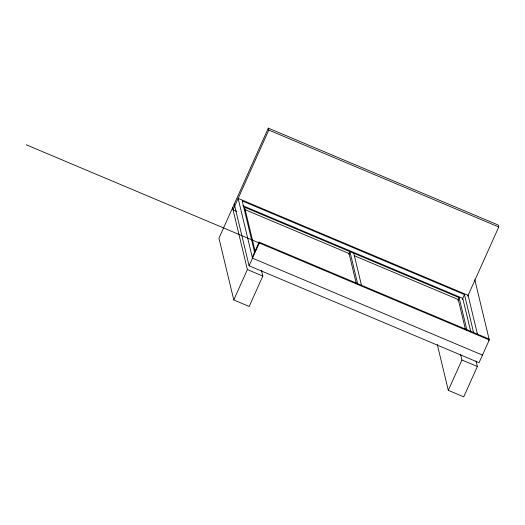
<?xml version="1.0" encoding="UTF-8"?>
<svg xmlns="http://www.w3.org/2000/svg" width="525" height="525" viewBox="0 0 525 525"><rect width="100%" height="100%" fill="white"/><g stroke="black" fill="none" stroke-linecap="round" stroke-linejoin="round"><path stroke-width="0.79" d="M467.709 296.218L498.75 226.997L498.284 225.061L268.314 128.146L218.958 238.225L233.776 299.939L249.204 306.442L262.822 276.078L261.496 270.539M268.314 128.146L268.78 130.082L233.041 209.797L236.808 211.385M252.282 257.303L259.094 242.123L489.057 339.038L488.414 340.482M233.776 299.939L247.387 269.574L232.575 207.854M474.81 279.687L489.274 339.918L479.056 362.696L249.093 265.781L259.304 243.003L259.094 242.123M348.731 254.271L349.919 251.613L357.722 284.097M457.925 300.287L459.119 297.629L244.584 207.218L255.235 251.587M462.302 299.414L464.467 294.577L242.215 200.918L254.618 252.571M476.031 360.951L477.356 366.489L463.739 396.854L448.304 390.351L461.921 359.986L460.596 354.447M268.78 130.082L498.75 226.997M242.773 205.662L462.761 298.377L470.774 331.754M245.234 209.751L349.066 253.509L356.298 283.618M354.434 255.773L458.266 299.532L465.491 329.634M26.25 144.788L489.274 339.918M247.387 269.574L262.822 276.078M461.921 359.986L477.356 366.489M477.488 334.379L468.11 295.326L238.147 198.411L252.499 258.188L482.462 355.103L482.252 354.217M464.467 294.577L473.622 332.725M459.119 297.629L466.915 330.113M437.286 344.459L448.304 390.351M353.778 253.24L361.574 285.725M234.275 204.061L249.093 265.781"/></g></svg>
